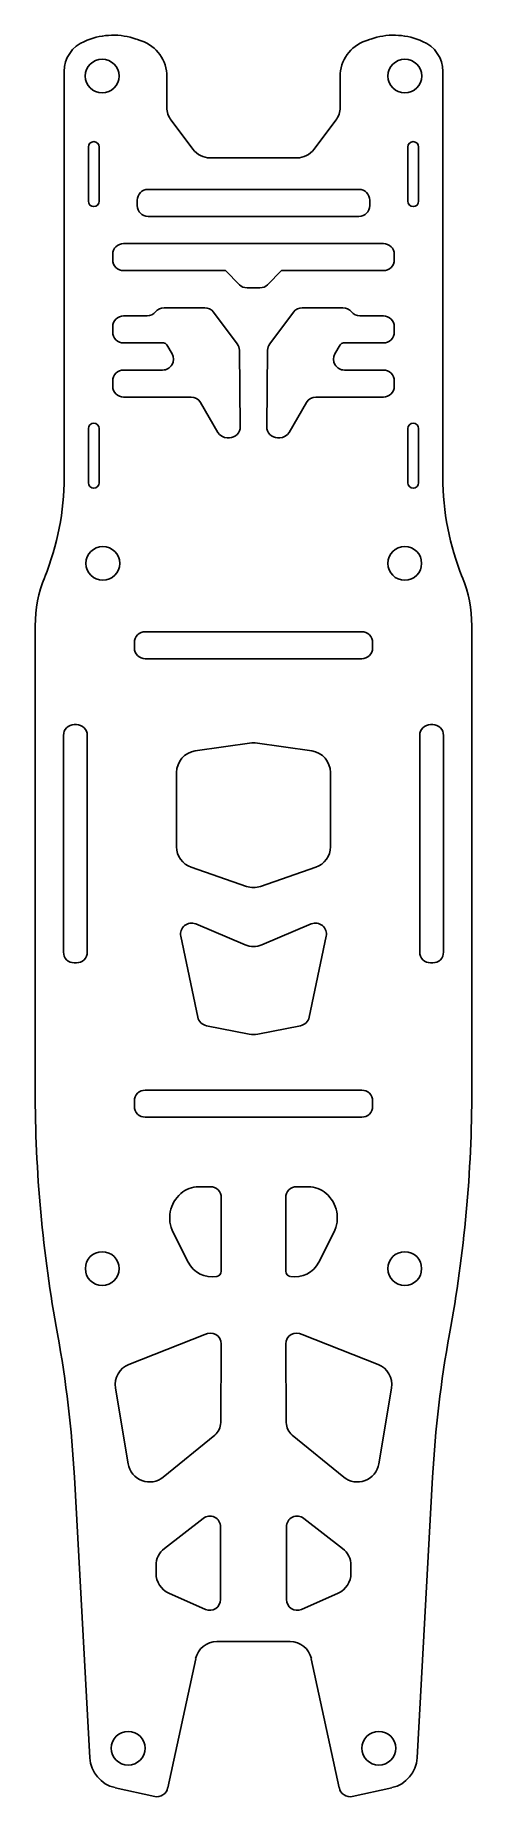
# Model space of a CAD drawing. Header units: millimetres. Extents: x -20 to 20, y -81 to 81.
import ezdxf

# ---------------------------------------------------------------- set-up
doc = ezdxf.new("R2010")
doc.units = ezdxf.units.MM
doc.layers.get('0').update_dxf_attribs({"linetype": 'CONTINUOUS'})

msp = doc.modelspace()

# ---------------------------------------------------------------- linework, layer by layer
for p, q in [((-15.35, 80.86), (-15.61, 80.76)), ((-10.82, 80.97), (-10.36, 80.81)), ((10.82, 80.97), (10.36, 80.81)), ((15.35, 80.86), (15.61, 80.76)), ((-17.49, 77.97), (-17.49, 40.49)), ((-8, 77.5), (-8, 74.67)), ((8, 77.5), (8, 74.67)), ((17.49, 77.97), (17.49, 40.49)), ((-7.6, 73.47), (-5.6, 70.8)), ((7.6, 73.47), (5.6, 70.8)), ((-4, 70), (0, 70)), ((4, 70), (0, 70)), ((0, 67.09), (-9.74, 67.09)), ((0, 67.09), (9.74, 67.09)), ((-10.74, 66.09), (-10.74, 65.59)), ((10.74, 66.09), (10.74, 65.59)), ((-9.74, 64.59), (0, 64.59)), ((9.74, 64.59), (0, 64.59)), ((0, 62.09), (-12, 62.09)), ((0, 62.09), (12, 62.09)), ((-13, 61.09), (-13, 60.59)), ((13, 61.09), (13, 60.59)), ((-12, 59.59), (-2.59, 59.59)), ((-1.29, 58.29), (-2.59, 59.59)), ((1.29, 58.29), (2.59, 59.59)), ((12, 59.59), (2.59, 59.59)), ((-0.59, 58), (0, 58)), ((0.59, 58), (0, 58)), ((19.29, 31.29), (19.28, 31.3)), ((-20.16, 26.8), (-20.16, -16.04)), ((20.16, 26.8), (20.16, -16.04)), ((2.98, -32.8), (2.98, -26)), ((3.98, -25), (5.06, -25)), ((6.71, -25.62), (6.71, -25.62)), ((7.42, -29.24), (6.04, -31.96)), ((-16.54, -51.81), (-15.12, -77.73)), ((16.54, -51.81), (15.12, -77.73)), ((-3.39, -67), (0, -67)), ((3.39, -67), (0, -67)), ((-7.92, -80.51), (-5.34, -68.58)), ((7.92, -80.51), (5.34, -68.58)), ((-12.78, -80.49), (-9.12, -81.31)), ((12.78, -80.49), (9.12, -81.31))]:
    msp.add_line(p, q)
for points in [[(-15.25, 71, -1), (-14.25, 71), (-14.25, 66, -1), (-15.25, 66)], [(14.25, 71, -1), (15.25, 71), (15.25, 66, -1), (14.25, 66)], [(-2.43, 44.16, -0.26675), (-3.29, 44.65), (-4.9, 47.41, 0.26675), (-5.76, 47.91), (-12, 47.91, -0.414214), (-13, 48.91), (-13, 49.41, -0.414214), (-12, 50.41), (-8.39, 50.41, 0.578843), (-7.52, 51.91), (-8, 52.73, 0.26675), (-8.31, 52.91), (-12, 52.91, -0.414214), (-13, 53.91), (-13, 54.41, -0.414214), (-12, 55.41), (-9.82, 55.41, 0.227735), (-9.04, 55.78, -0.227735), (-8.26, 56.16), (-4.5, 56.16, -0.236068), (-3.7, 55.76), (-1.5, 52.82, -0.159616), (-1.3, 52.23), (-1.22, 45.17, -0.417257), (-2.22, 44.16)], [(3.29, 44.65, -0.26675), (2.43, 44.16), (2.22, 44.16, -0.417257), (1.22, 45.17), (1.3, 52.23, -0.159616), (1.5, 52.82), (3.7, 55.76, -0.236068), (4.5, 56.16), (8.26, 56.16, -0.227735), (9.04, 55.78, 0.227735), (9.82, 55.41), (12, 55.41, -0.414214), (13, 54.41), (13, 53.91, -0.414214), (12, 52.91), (8.31, 52.91, 0.26675), (8, 52.73), (7.52, 51.91, 0.578843), (8.39, 50.41), (12, 50.41, -0.414214), (13, 49.41), (13, 48.91, -0.414214), (12, 47.91), (5.76, 47.91, 0.26675), (4.9, 47.41)], [(-14.25, 45), (-14.25, 40, -1), (-15.25, 40), (-15.25, 45, -1)], [(14.25, 45), (14.25, 40, 1), (15.25, 40), (15.25, 45, 1)], [(-10, 23.75), (10, 23.75, 0.414214), (11, 24.75), (11, 25.25, 0.414214), (10, 26.25), (-10, 26.25, 0.414214), (-11, 25.25), (-11, 24.75, 0.414214)], [(-16.55, -4.33), (-16.35, -4.33, 0.414214), (-15.35, -3.33), (-15.35, 16.67, 0.414214), (-16.35, 17.67), (-16.55, 17.67, 0.414214), (-17.55, 16.67), (-17.55, -3.33, 0.414214)], [(16.35, 17.67), (16.55, 17.67, -0.414214), (17.55, 16.67), (17.55, -3.33, -0.414214), (16.55, -4.33), (16.35, -4.33, -0.414214), (15.35, -3.33), (15.35, 16.67, -0.414214)], [(-7.1, 6.39), (-7.1, 13.26, -0.373813), (-5.38, 15.24), (-0.14, 15.98, -0.070052), (0.14, 15.98), (5.38, 15.24, -0.373813), (7.1, 13.26), (7.1, 6.39, -0.319549), (5.76, 4.5), (0.65, 2.73, -0.168375), (-0.65, 2.73), (-5.76, 4.5, -0.319549)], [(-5.14, -9.35), (-6.71, -1.87, -0.605455), (-5.34, -0.74), (-0.78, -2.67, 0.202531), (0.78, -2.67), (5.34, -0.74, -0.605455), (6.71, -1.87), (5.14, -9.35, -0.300093), (4.35, -10.13), (0.39, -10.92, -0.09902), (-0.39, -10.92), (-4.35, -10.13, -0.300093)], [(10, -16.08), (-10, -16.08, 0.414214), (-11, -17.08), (-11, -17.58, 0.414214), (-10, -18.58), (10, -18.58, 0.414214), (11, -17.58), (11, -17.08, 0.414214)], [(-7.42, -29.24, -0.343627), (-6.71, -25.62), (-6.71, -25.62, -0.181145), (-5.06, -25), (-3.98, -25, -0.414214), (-2.98, -26), (-2.98, -32.8, -0.367387), (-3.4, -33.3, -0.326767), (-6.04, -31.96)], [(-12.74, -43.59, -0.352454), (-11.51, -41.4), (-4.48, -38.64, -0.574757), (-2.99, -39.52), (-3.03, -46.78, -0.223482), (-3.58, -47.93), (-8.33, -51.81, -0.576345), (-11.57, -50.59)], [(11.57, -50.59, -0.576345), (8.33, -51.81), (3.58, -47.93, -0.223482), (3.03, -46.78), (2.99, -39.52, -0.574757), (4.48, -38.64), (11.51, -41.4, -0.352454), (12.74, -43.59)], [(-4.44, -64.03), (-7.81, -62.53, -0.296392), (-9, -60.7), (-9, -59.98, -0.231443), (-8.23, -58.4), (-4.65, -55.62, -0.624111), (-3.04, -56.41), (-3.04, -63.11, -0.542744)], [(3.04, -56.41, -0.624111), (4.65, -55.62), (8.23, -58.4, -0.231443), (9, -59.98), (9, -60.7, -0.296392), (7.81, -62.53), (4.44, -64.03, -0.542744), (3.04, -63.11)]]:
    msp.add_lwpolyline(points, format="xyb", close=True)
for centre in [(-13.98, 77.56), (13.98, 77.56), (-13.91, 32.56), (13.97, 32.56), (-13.97, -32.56), (13.97, -32.56), (-11.57, -76.85), (11.57, -76.85)]:
    msp.add_circle(centre, 1.56)
for centre, radius, start, end in [((-14.49, 77.97), 3, 111.8044, 180), ((-12.94, 74.83), 6.5, 70.9982, 111.8044), ((-11.5, 77.5), 3.5, 0, 70.9982), ((11.5, 77.5), 3.5, 109.0018, 180), ((12.94, 74.83), 6.5, 68.1956, 109.0018), ((14.49, 77.97), 3, 0, 68.1956), ((-6, 74.67), 2, 180, 216.8699), ((6, 74.67), 2, -36.8699, 0), ((-4, 72), 2, 216.8699, 270), ((4, 72), 2, 270, 323.1301), ((-9.74, 66.09), 1, 90, 180), ((9.74, 66.09), 1, 0, 90), ((-9.74, 65.59), 1, 180, 270), ((9.74, 65.59), 1, -90, 0), ((-12, 61.09), 1, 90, 180), ((12, 61.09), 1, 0, 90), ((-12, 60.59), 1, 180, 270), ((12, 60.59), 1, -90, 0), ((-0.59, 59), 1, 225, 270), ((0.59, 59), 1, 270, 315), ((-41.99, 40.49), 24.5, -22.0248, 0), ((41.99, 40.49), 24.5, 180, 202.0508), ((-8.16, 26.8), 12, 157.9752, 180), ((8.16, 26.8), 12, 0, 22.0508), ((104.84, -16.04), 125, 180, 190.3949), ((-104.84, -16.04), 125, -10.3949, 0), ((3.98, -26), 1, 90, 180), ((5.06, -27.5), 2.5, 48.9299, 90), ((4.74, -27.88), 3, -26.9266, 48.9299), ((3.81, -30.83), 2.5, 260.6906, 333.0734), ((3.48, -32.8), 0.5, 180, 260.6906), ((-121.38, -57.54), 105, 3.1268, 10.3949), ((121.38, -57.54), 105, 169.6051, 176.8732), ((-3.39, -69), 2, 90, 167.7884), ((3.39, -69), 2, 12.2116, 90), ((-12.13, -77.56), 3, 183.1268, 257.4597), ((12.13, -77.56), 3, 282.5403, 356.8732), ((-8.91, -80.33), 1, 257.4597, 349.3751), ((8.91, -80.33), 1, 190.6249, 282.5403)]:
    msp.add_arc(centre, radius, start, end)

doc.saveas('drawing.dxf')
